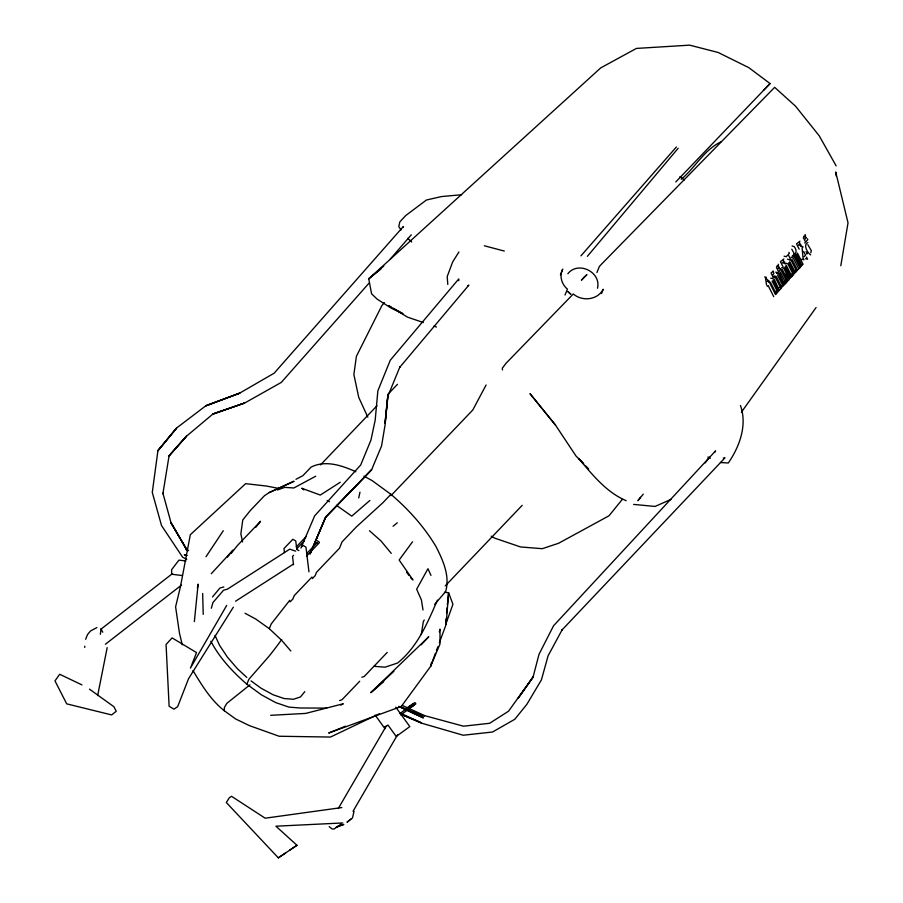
<?xml version="1.0" encoding="UTF-8"?>
<svg xmlns="http://www.w3.org/2000/svg" width="903" height="903" viewBox="0 0 903 903"><rect width="100%" height="100%" fill="white"/><g stroke="black" fill="none" stroke-linecap="round" stroke-linejoin="round"><path stroke-width="1.35" d="M379.531 713.663L330.487 737.051L279.129 736.25L249.386 725.617L235.627 718.969L224.316 710.74L224.395 707.478L226.822 703.369L249.962 684.824M715.165 451.997L715.594 450.845L553.539 625.79L539.001 654.325L533.075 677.092L518.119 698.279L533.436 676.55L508.547 711.192L489.64 723.28L463.465 726.193L424.861 715.695L402.185 705.378M445.63 622.743L446.037 618.657M446.579 613.193L447.12 607.742M447.391 605.01L448.61 592.74L444.479 592.255M194.348 621.67L198.129 584.106L197.362 588.146M100.38 634.335L101.012 628.77L102.761 632.202M421.283 634.549L423.315 621.67L424.241 620.022M211.325 608.238L212.961 602.493L223.56 590.212L227.466 589.128L289.761 549.148L295.653 551.146M840.795 265.742L848.03 222.849L835.715 171.988L836.257 176.096M597.504 288.249C601.443 272.04 578.157 260.595 567.84 273.744M97.648 695.603L107.175 647.643M359.992 492.112L358.728 497.948M354.032 811.312L352.486 817.983L347.023 822.249L350.793 819.134M431.589 662.43L430.573 666.425L401.327 706.439L328.703 733.033L345.477 726.204M439.321 631.829L439.998 629.165L440.021 643.895L430.573 666.425L435.449 653.264M445.834 624.142L452.934 604.288L448.61 592.74L446.161 624.312L439.343 642.733M436.42 650.634L437.887 646.683M85.638 639.29L87.478 634.628L90.492 630.994L96.903 627.551M326.694 708.11L300.089 707.997L288.915 707.105L275.72 702.602L261.373 694.802L246.869 684.214L248.856 679.304L268.925 656.346A59.937 9.109 -50.5 0 0 281.702 639.516M280.72 639.414L269.308 628.68L271.227 623.939L289.694 600.348M560.436 274.805L562.727 269.128C559.092 276.002 561.666 284.287 567.411 289.141L565.018 295.044M596.939 272.503L599.366 266.498L601.658 264.026L774.661 87.331L795.52 106.17L819.168 135.721L836.155 165.904M601.488 293.565L603.227 289.253C597.617 300.123 582.209 301.704 573.292 293.983L506.154 363.175L502.339 368.142L502.452 369.914M310.011 554.25L311.614 550.446M312.686 547.907L325.712 517.035L347.666 494.46M310.327 553.212L325.509 517.408L371.641 469.707L381.563 445.947L385.175 424.342L387.918 395.469L385.028 423.304L387.714 396.586L400.006 366.629L399.611 367.465L468.894 285.077L467.573 285.98M300.925 548.053L314.639 515.873L360.703 464.977L370.952 440.066L375.185 420.155L377.86 390.841L390.265 360.241L458.758 278.937L458.792 280.664M310.361 553.144L325.712 517.035L371.641 469.707L347.689 494.517M437.447 600.145C427.322 623.115 417.66 646.785 397.568 663.028L385.084 667.182L373.989 666.301M486.096 384.994L472.788 409.996L390.931 495.679M226.676 605.45L190.443 668.107L196.549 652.609L172.112 637.902L166.062 644.482L169.121 706.259L173.952 709.16L177.665 706.654L188.569 678.65L233.346 607.166M338.32 808.456L386.145 726.249M353.05 811.244L397.512 734.828M458.938 251.96L452.663 261.938L447.199 276.544L447.786 284.445M206.008 556.722L223.278 530.738M705.243 462.9L709.284 457.223M741.408 412.197L816.075 307.528M212.521 596.939L219.914 588.022L223.82 586.939M412.536 541.789L399.149 560.029L412.964 579.94L410.617 577.796M640.475 497.316L637.936 500.68L643.263 494.133M384.328 302.607L381.8 305.778L356.392 356.324L353.874 374.497L358.739 397.376L367.826 417.22M211.279 573.698L233.008 550.13L227.398 557.162M231.145 553.404L237.568 545.356L260.538 521.302L255.73 527.341M622.28 499.427L608.994 515.794L558.618 543.256L542.319 548.685L520.557 546.958L494.844 538.199L491.198 536.213M304.796 691.675L300.473 696.935L293.452 699.272L284.095 698.538L273.078 694.757L261.035 688.199L251.023 680.896M587.379 256.328L678.153 148.284M580.922 255.854L676.381 146.975M368.921 283.271L281.284 382.421L244.668 403.031L212.713 414.014L244.374 403.088L212.566 414.33L186.278 436.375L168.68 456.308L186.605 436.047L169.064 455.834L162.89 493.806L162.879 493.106L171.118 523.04L186.887 550.085L186.041 549.611L188.625 550.57M390.367 259.003L411.26 234.825M393.065 526.257L397.264 522.837M787.371 255.436L786.186 256.745L784.109 256.159M782.382 263.01L783.748 261.26L783.341 260.233M798.466 245.244L799.844 243.494L799.437 242.467M766.974 281.476L768.069 280.28L766.534 278.948M789.561 259.759L790.362 258.868L788.172 254.544L789.357 253.246L788.906 252.366M804.754 242.986L807.79 239.645L807.35 238.764M804.11 256.723L805.51 255.165L803.602 251.384M806.65 253.924L807.406 253.088M775.79 294.355L776.275 293.814L770.654 282.707L768.566 282.131M779.391 290.382L774.074 278.937M780.147 289.547L781.016 288.588L775.395 277.469L773.318 276.894M783.883 285.427L778.646 273.88L776.569 273.304M784.628 284.603L779.379 273.067M785.317 283.847L785.915 283.181L780.294 272.074M798.387 269.41L798.816 268.936L793.195 257.829L791.118 257.242M799.29 268.417L799.923 267.717L794.301 256.61L792.213 256.023M800.227 267.378L800.69 266.882L795.058 255.763L792.981 255.188M801.096 266.419L795.87 254.872L793.793 254.285M801.977 265.459L796.548 254.127M802.62 264.737L803.072 264.24L797.451 253.133M421.238 644.787L428.744 636.728L370.851 692.601L383.719 681.686M320.486 464.91L377.014 405.74M387.726 394.521L397.478 384.328M296.308 546.868L306.456 536.247M296.805 548.742L303.961 541.258M293.599 555.289L292.538 556.406L293.543 564.77M301.862 546.642L303.047 545.401L305.97 547.15L308.95 571.836M306.907 553.313L317.156 542.647L317.269 543.617L316.851 542.906M306.557 556.079L319.47 542.568M681.234 179.313C695.107 167.766 704.205 149.684 720.989 141.861M311.964 577.04L294.254 595.585L292.865 599.016L290.134 601.872M434.591 604.468L445.676 591.533C450.112 575.956 443.068 560.571 436.172 546.879C424.297 526.833 408.607 509.416 390.92 494.325L382.849 502.768L356.358 526.923L342.056 541.89L339.505 548.211L316.524 572.265L315.136 575.696L312.404 578.563M445.247 585.878L522.182 505.341M359.71 681.223L341.989 699.769L339.607 700.559M387.24 652.395L364.259 676.449L361.877 677.239M767.257 286.454L768.137 285.529L773.713 296.658M675.794 181.943L770.078 83.561L748.756 67.623L718.178 52.487L689.655 45.15L636.412 48.423L600.743 67.883L368.751 278.801L371.573 293.768L377.161 299.153L391.349 308.228L402.964 313.702L393.403 308.295M763.43 90.356L770.078 83.561M370.851 692.601L393.877 671.347M369.914 500.431L351.764 516.144L336.582 505.42M383.786 266.024L368.751 278.801L380.863 269.105M100.854 629.267L172.496 573.586M105.425 644.223L181.401 585.167M406.35 708.539L409.567 706.18M413.168 703.821L399.848 713.596M402.253 713.573L401.158 714.375L421.464 722.818L401.372 713.63M385.852 726.452L384.599 727.366L387.997 725.075L396.214 736.464L409.815 726.588L395.807 707.184M341.018 824.112L334.099 829.01L332.146 828.977L329.166 826.663M409.906 705.954L414.861 702.59L415.504 703.144L415.809 703.911L400.797 714.916L400.492 714.138M409.499 708.257L414.116 705.141L413.472 704.588M341.797 807.564L265.177 818.197L231.518 796.299L229.272 797.823L226.326 802.541L278.327 857.85L296.974 845.276L275.912 826.2L342.722 822.96M289.705 850.152L296.974 845.276M278.327 857.85L285.608 852.974M269.286 492.53L293.836 481.322L269.286 492.53L264.545 495.634L250.244 510.601L242.783 519.947L240.853 533.854L242.568 541.935M340.296 482.247L320.317 495.058L301.704 488.241L303.882 489.889M235.593 601.195L293.396 564.104M340.916 705.13L343.298 703.764L305.654 713.415L270.663 715.311M315.734 476.208L293.836 487.981L284.784 487.372L277.413 489.979M295.947 479.301L302.889 475.678L311.084 467.111C325.543 459.808 342.102 465.519 355.861 471.75M670.974 499.404L655.081 506.436L633.601 504.416M772.675 271.668L771.027 273.022L772.065 275.009M337.824 826.279L343.829 824.416L336.13 827.419M800.227 244.397L800.882 244.363M784.143 262.163L784.797 262.118M461.681 194.721L441.522 196.561L426.442 200.014L405.673 215.603L399.815 221.912L398.776 226.608L401.056 229.96M810.77 252.772L811.334 250.763L807.835 244.645M807.88 242.478C802.835 244.532 807.395 252.863 810.668 254.917M723.303 458.058L724.985 457.844L561.847 630.147L562.23 629.617L548.087 655.815L541.416 679.88L526.844 704.363L514.789 719.285L492.53 732.017L463.205 735.234L421.125 723.032L400.853 714.126M720.447 462.494L728.281 463.013C739.613 446.624 747.47 425.065 740.471 405.537M793.647 254.432C797.575 253.766 796.096 248.585 794.155 246.575L792.066 246M185.916 560.977L178.941 560.108L171.615 569.691L171.649 574.218L182.485 575.572M764.604 276.984L766.354 277.255L765.507 278.203L766.591 285.122M770.767 278.237L772.562 278.519L773.374 277.639L772.37 275.675L773.871 273.406L773.058 270.877M767.877 281.375L769.717 281.668L768.769 280.867M278.147 488.309L266.329 486.028L245.627 483.669L190.33 534.7L180.363 587.097L175.6 606.839L179.437 633.048L182.271 644.844M799.956 241.157L796.548 243.923L799.189 249.138M783.872 258.924L780.463 261.689L783.093 266.904M484.335 245.774L504.314 251.068M186.876 555.447L184.28 554.735L186.842 555.526M803.873 236.134L806.402 237.591L804.404 239.803L805.115 241.225M801.006 246.316L803.094 246.903L802.112 247.986L803.015 257.931L803.963 259.793L801.875 259.206M805.499 258.676L807.587 259.263L806.458 257.039M787.484 259.184L791.062 260.177L796.683 271.295L795.814 272.254L793.737 271.668M785.734 263.179L787.811 263.766L793.432 274.873L792.507 275.9L790.43 275.313M795.001 270.268L797.563 270.324L791.931 259.217M776.952 265.854L779.47 267.322L777.472 269.534L778.194 270.945M781.671 267.672L783.748 268.247L789.38 279.354L788.556 280.269L786.479 279.682M778.341 267.909L780.858 269.365L777.833 272.717L775.745 272.13M792.981 272.503L795.362 272.751L789.741 261.644M780.316 269.162L782.404 269.737L788.026 280.844L785.599 280.641M791.875 273.722L794.426 273.79L788.793 262.683M789.38 276.476L791.942 276.521L786.321 265.414M788.703 277.221L791.231 277.3L785.61 266.193M787.958 278.045L790.339 278.305L784.707 267.186M774.187 275.934L776.264 276.51L781.896 287.617L779.334 287.56M784.346 282.029L786.423 282.616L787.055 281.917L781.434 270.81M780.644 286.127L783.149 286.228L777.528 275.122M776.208 291.014L778.758 291.082L773.126 279.975M774.763 292.617L776.84 293.193L777.765 292.166L772.144 281.059M423.326 322.529L407.558 317.156L388.595 305.688M433.835 326.107L436.454 326.999M799.844 245.458L801.808 246.237M783.748 263.213L785.712 264.003M186.763 559.352L182.632 557.196L161.535 525.569L152.28 492.428L157.923 450.665L176.807 427.853L206.245 405.47L239.916 393.098L206.098 405.786L239.622 393.155L274.162 373.187L403.28 226.574L403.065 227.545M399.848 706.451L424.196 716.384M626.163 500.702C606.342 492.293 592.233 474.504 578.597 458.464L583.338 463.363M398.562 706.394L423.315 717.896L399.916 706.846M707.817 457.02L710.334 458.216M81.925 684.892L59.7 674.27L54.97 680.873L66.709 703.855L111.667 714.928L116.216 711.259L113.902 706.722L89.487 689.147M327.134 500.51L329.493 501.741M245.029 613.25L255.73 619.029L269.308 628.68M363.988 476.174L372.126 480.599L390.92 494.325M388.617 305.598L391.01 306.952M316.118 540.096L319.052 541.868M298.859 550.627L296.771 549.374L295.766 541.01L292.843 539.26L283.982 548.539L284.479 552.647M679.914 176.695L684.372 179.945M793.906 253.043L791.773 249.194M408.551 706.947L409.194 707.489M567.66 291.466L570.91 294.31L568.201 291.883M369.474 530.75L380.998 540.953L391.27 553.37M246.812 677.419L237.376 668.694L227.375 657.079L219.576 645.352L215.004 635.385M246.869 684.214C232.726 671.922 219.598 657.948 210.851 641.243M224.316 710.74C210.771 700.039 201.787 685.163 193.005 670.59M407.795 238.302L411.712 241.981M583.801 463.973L575.956 455.959L555.537 425.155L530.117 393.787L555.537 425.155M585.754 465.982L588.7 468.996M281.962 640.656L290.822 650.995M807.406 253.641L806.007 251.723M375.129 715.063L385.017 728.755M406.632 572.242L409.025 575.572M187.598 550.819L170.78 522.374L186.887 550.085M805.081 234.52L805.521 235.401L803.365 237.771L803.952 238.934M785.915 274.004L787.45 277.029M778.149 264.24L778.589 265.121L776.445 267.502L777.031 268.654M769.943 283.486L775.564 294.604M430.979 575.392L427.954 568.698L416.655 589.207L421.43 599.998L422.999 609.976M202.656 593.44L203.22 614.367M84.735 646.187L84.758 647.474M176.48 428.191L157.923 450.665L176.48 428.191M584.275 277.119L581.419 280.178L586.905 274.636L584.275 277.119"/></g></svg>
